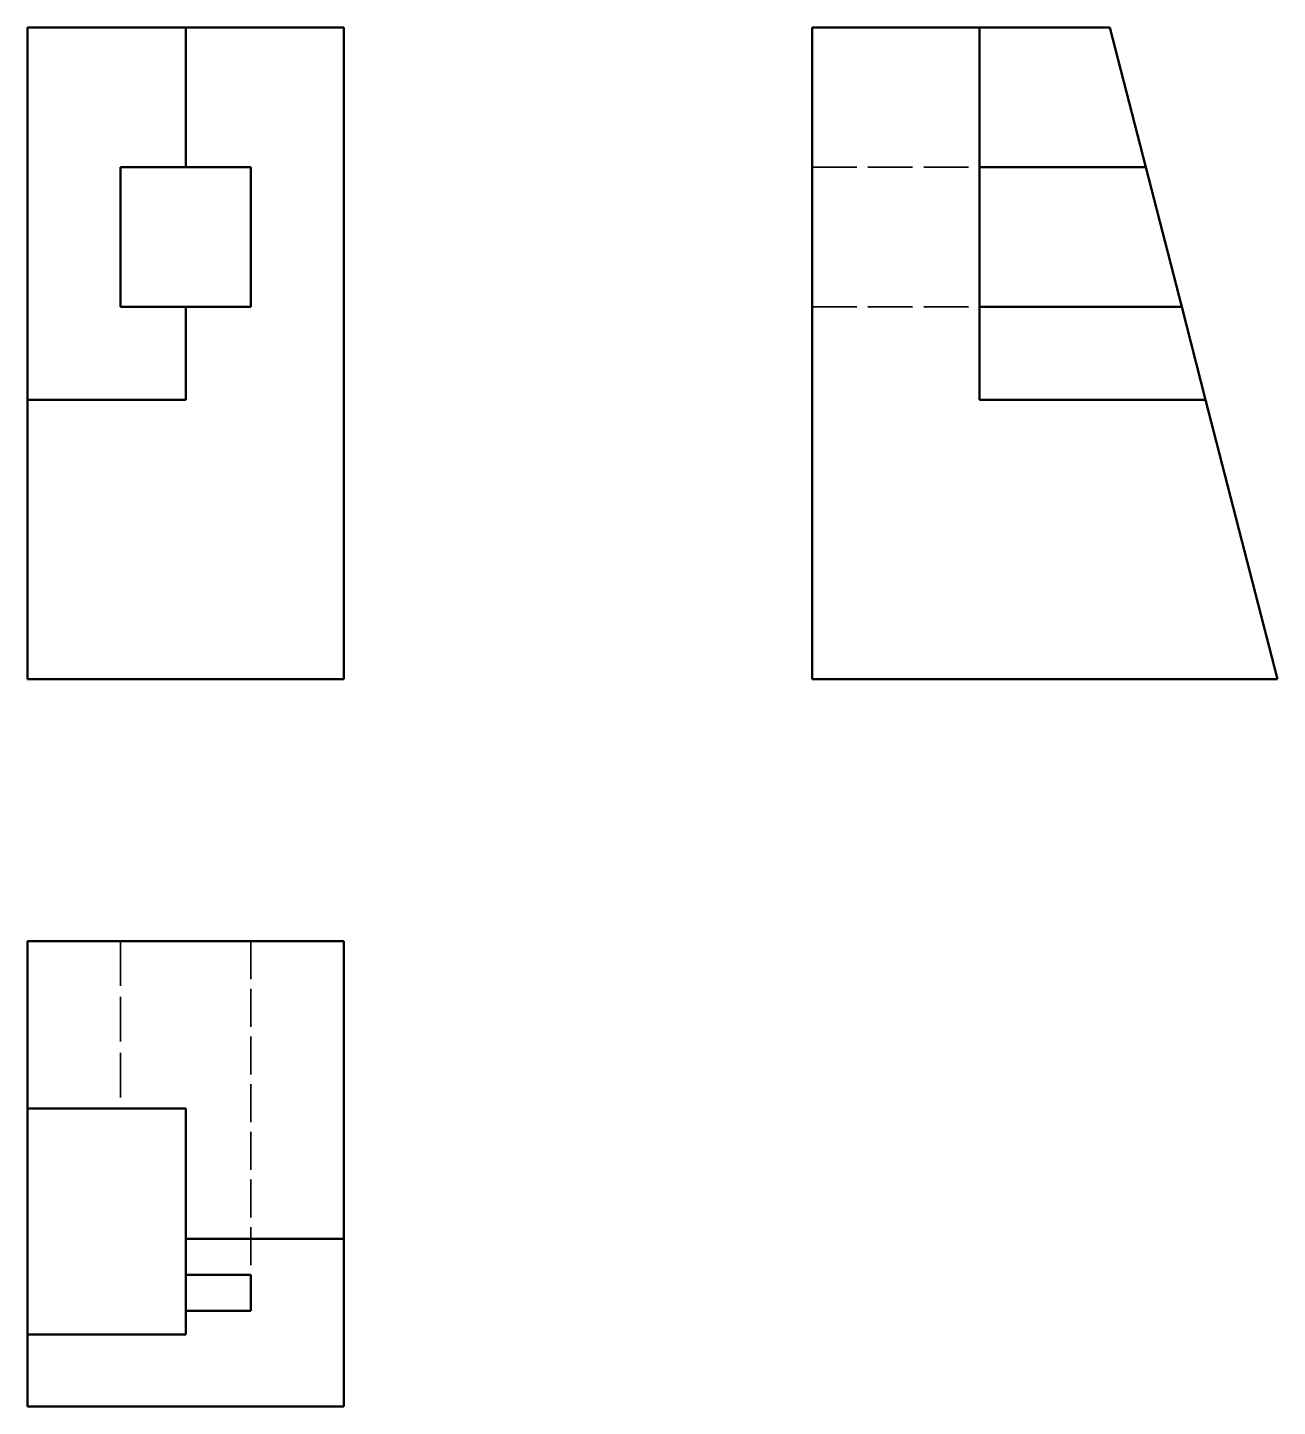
# Model space of a CAD drawing. Header units: millimetres. Extents: x 81 to 216, y 18 to 167.
import ezdxf

# ---------------------------------------------------------------- set-up
doc = ezdxf.new("R2010")
doc.units = ezdxf.units.MM
doc.linetypes.add('DASHED', pattern=[0.2068, 0.1655, -0.0413])
doc.layers.add('Oculto (ISO)', color=7, linetype='DASHED', lineweight=35)
doc.layers.add('Visible (ISO)', color=7, linetype='Continuous', lineweight=50)

msp = doc.modelspace()

# ---------------------------------------------------------------- linework, layer by layer
at = {"layer": 'Oculto (ISO)', "ltscale": 29.01354}
for p, q in [((165.74, 151.62), (183.74, 151.62)), ((165.74, 136.62), (183.74, 136.62)), ((91.44, 68.46), (91.44, 50.46))]:
    msp.add_line(p, q, dxfattribs=at)
at = {"layer": 'Oculto (ISO)', "ltscale": 24.770063}
msp.add_line((105.44, 68.46), (105.44, 32.61), dxfattribs=at)
at = {"layer": 'Visible (ISO)'}
for p, q in [((81.44, 166.62), (98.44, 166.62)), ((81.44, 126.62), (81.44, 166.62)), ((98.44, 166.62), (98.44, 151.62)), ((115.44, 166.62), (98.44, 166.62)), ((115.44, 166.62), (115.44, 96.62)), ((183.74, 166.62), (165.74, 166.62)), ((165.74, 166.62), (165.74, 96.62)), ((183.74, 126.62), (183.74, 166.62)), ((183.74, 166.62), (197.74, 166.62)), ((197.74, 166.62), (201.6, 151.62)), ((91.44, 136.62), (91.44, 151.62)), ((91.44, 151.62), (98.44, 151.62)), ((98.44, 151.62), (105.44, 151.62)), ((105.44, 151.62), (105.44, 136.62)), ((183.74, 151.62), (201.6, 151.62)), ((201.6, 151.62), (205.46, 136.62)), ((98.44, 136.62), (91.44, 136.62)), ((105.44, 136.62), (98.44, 136.62)), ((98.44, 136.62), (98.44, 126.62)), ((205.46, 136.62), (183.74, 136.62)), ((205.46, 136.62), (208.03, 126.62)), ((98.44, 126.62), (81.44, 126.62)), ((81.44, 96.62), (81.44, 126.62)), ((208.03, 126.62), (183.74, 126.62)), ((215.74, 96.62), (208.03, 126.62)), ((81.44, 96.62), (115.44, 96.62)), ((165.74, 96.62), (215.74, 96.62)), ((81.44, 50.46), (81.44, 68.46)), ((115.44, 68.46), (81.44, 68.46)), ((115.44, 68.46), (115.44, 36.46)), ((81.44, 50.46), (98.44, 50.46)), ((81.44, 26.18), (81.44, 50.46)), ((98.44, 50.46), (98.44, 36.46)), ((98.44, 36.46), (98.44, 32.61)), ((115.44, 36.46), (98.44, 36.46)), ((115.44, 36.46), (115.44, 18.46)), ((98.44, 28.75), (98.44, 32.61)), ((98.44, 32.61), (105.44, 32.61)), ((105.44, 32.61), (105.44, 28.75)), ((105.44, 28.75), (98.44, 28.75)), ((98.44, 28.75), (98.44, 26.18)), ((98.44, 26.18), (81.44, 26.18)), ((81.44, 18.46), (81.44, 26.18)), ((81.44, 18.46), (115.44, 18.46))]:
    msp.add_line(p, q, dxfattribs=at)

doc.saveas('drawing.dxf')
